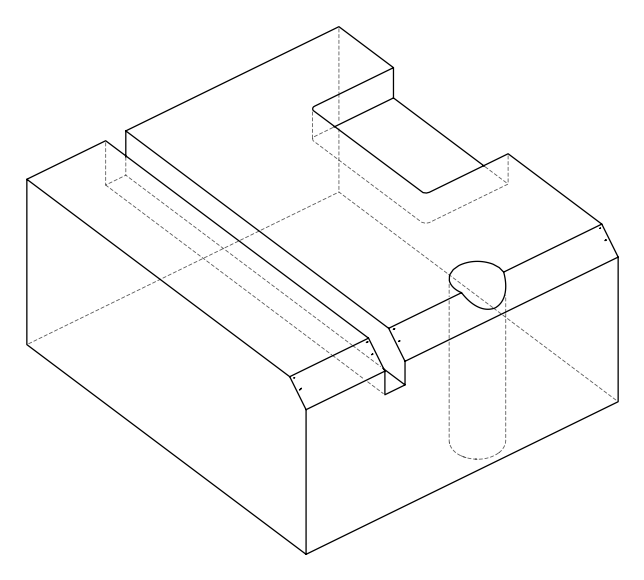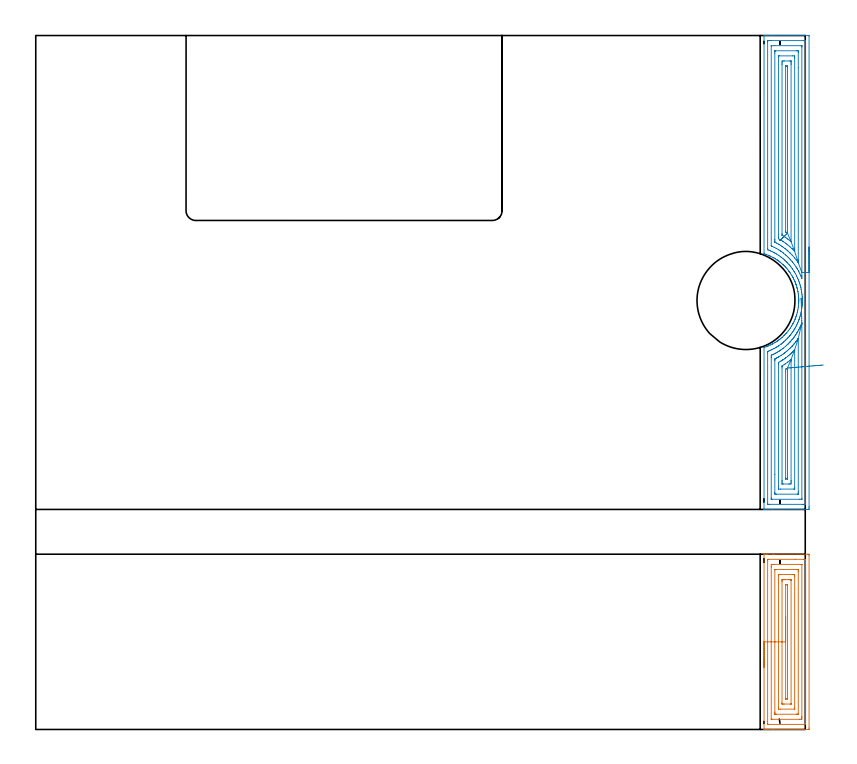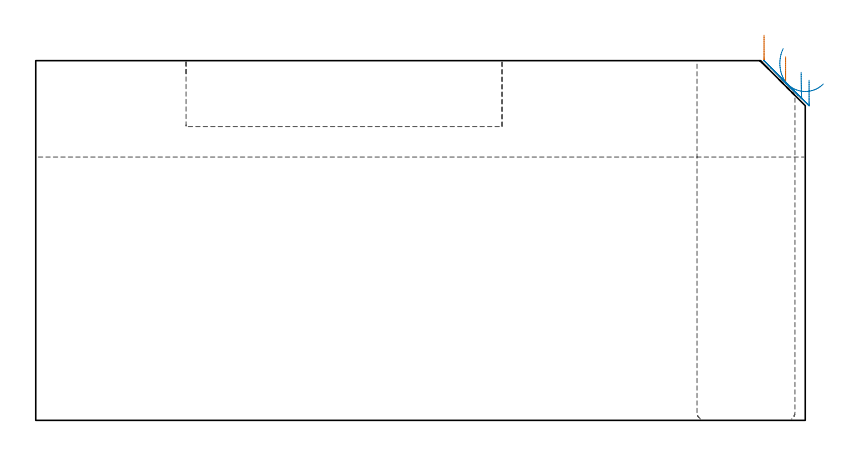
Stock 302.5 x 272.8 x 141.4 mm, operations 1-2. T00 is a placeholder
(PLAN: 5 operations, 3 tool changes, 177.2 min)
(1 AREA_MILL | FG_CHAMFER_SURFACE | UGT0205_001 | 4.09 min | 11988 mm3)
(2 AREA_MILL_1 | FG_CHAMFER_SURFACE_1 | UGT0205_001 | 9.79 min | 30099 mm3)
(3 MILL_SLOT | SLOT_PARTIAL_RECTANGULAR | NXT0201_008 | Follow Part, ap 1.5, ae 75% | 135.9 min | 233725 mm3)
(4 MILL_RECTANGULAR_SLOT | SLOT_RECTANGULAR | NXT0201_012 | Follow Part, ap 4, ae 75% | 13.55 min | 199533 mm3)
(5 MILL_THROUGH_HOLE_FROM_SOLID_MATERIAL | STEP1HOLE | NXT0201_007 | Circular | 13.9 min | 162156 mm3)
(TOOL UGT0205_001 | Chamfer Mill 20 x 3 x 45 deg. | D20 FL50 Z2)
(TOOL NXT0201_008 | ENDMILL 6mm [2P460-0600-NA 1630] | D6 FL26 Z6)
(TOOL NXT0201_012 | ENDMILL 16mm [2P460-1600-NA 1630] | D16 FL38 Z6)
(TOOL NXT0201_007 | ENDMILL 25mm [R216.25-25050GCK54P 1620] | D25 R3 FL54 Z5)
(OP 1 AREA_MILL)
G17 G21 G94 G90
T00 M6
G54
G17 G0 G90 X286.301 Y24.451 S1061 M3
G43 Z151.4 H0
Z151.399
G94 G1 Y24.489 Z150.527 F250.
Y24.603 Z149.662
Y24.791 Z148.811
Y25.054 Z147.979
Y25.387 Z147.173
Y25.79 Z146.399
Y26.259 Z145.663
Y26.79 Z144.971
Y27.379 Z144.328
Y28.022 Z143.738
Y28.715 Z143.207
Y29.45 Z142.738
X286.302 Y30.224 Z142.335
Y31.03 Z142.002
Y31.862 Z141.739
Y32.714 Z141.55
Y33.579 Z141.436
Y34.45 Z141.398
X286.303 Y68.814 Z141.396
X286.318 Y68.89 Z141.381
X286.54 Y68.9 Z141.159
X286.596 Z141.103
X287.089 Z140.61
X287.649 Z140.046
X289.694 Z138.004
X290.296 Z137.398
X303.534 Z124.163
X303.837 Y68.898 Z123.86
X303.992 Y68.89 Z123.705
X303.999 Y68.734 Z123.699
X304. Y68.313 Z123.7
Y0.587
X303.996 Y0.162 Z123.702
X303.991 Y0.01 Z123.706
X303.835 Y0. Z123.862
X290.296 Z137.398
X289.694 Z138.004
X289.414 Z138.283
X287.649 Z140.046
X287.089 Z140.61
X286.766 Z140.933
X286.595 Z141.104
X286.306 Y0.01 Z141.393
X286.3 Y0.141 Z141.4
X286.302 Y34.45 Z141.398
X287.716 Z139.984
X287.718 Y66.531 Z139.982
X287.719 Y66.736 Z139.981
X287.721 Y66.838 Z139.979
X287.724 Y66.881 Z139.976
X287.8 Y66.89 Z139.9
X288.167 Y66.899 Z139.533
X298.589 Y66.9 Z129.111
X301.769 Z125.931
X302.286 Y66.899 Z125.414
X302.484 Y66.895 Z125.216
X302.572 Y66.89 Z125.128
X302.584 Y66.599 Z125.116
X302.585 Y66.531 Z125.115
X302.586 Y65.706 Z125.114
Y2.369
X302.585 Y2.163 Z125.115
X302.582 Y2.06 Z125.118
X302.579 Y2.018 Z125.121
X302.5 Y2.01 Z125.2
X302.133 Y2.001 Z125.567
X288.014 Z139.686
X287.816 Y2.005 Z139.884
X287.728 Y2.01 Z139.972
X287.716 Y2.301 Z139.984
X287.715 Y2.369 Z139.985
X287.714 Y3.194 Z139.986
X287.716 Y34.45 Z139.984
X289.13 Z138.57
X289.132 Y63.857 Z138.568
X289.133 Y64.141 Z138.567
X289.137 Y64.748 Z138.563
X289.139 Y64.881 Z138.561
X289.27 Y64.894 Z138.43
X289.414 Y64.897 Z138.286
X290.146 Y64.9 Z137.554
X300.886 Y64.899 Z126.814
X301.036 Y64.897 Z126.664
X301.136 Y64.892 Z126.564
X301.166 Y64.889 Z126.534
X301.167 Y64.878 Z126.533
X301.169 Y64.844 Z126.531
X301.171 Y64.748 Z126.529
Y5.043
Y4.756
X301.166 Y4.151 Z126.534
X301.164 Y4.017 Z126.536
X301.031 Y4.005 Z126.669
X300.886 Y4.003 Z126.814
X300.154 Y4. Z127.546
X289.414 Y4.001 Z138.286
X289.264 Y4.003 Z138.436
X289.164 Y4.008 Z138.536
X289.135 Y4.011 Z138.565
X289.133 Y4.022 Z138.567
X289.131 Y4.056 Z138.569
X289.129 Y4.151 Z138.571
X289.13 Y34.45 Z138.57
X290.544 Z137.156
X290.546 Y62.714 Z137.154
X290.548 Y62.805 Z137.152
X290.55 Y62.861 Z137.15
X290.552 Y62.885 Z137.148
X290.567 Y62.89 Z137.133
X290.77 Y62.894 Z136.93
X291.179 Y62.899 Z136.521
X299.187 Y62.9 Z128.513
X299.546 Y62.894 Z128.154
X299.724 Y62.89 Z127.976
X299.751 Y62.88 Z127.949
X299.753 Y62.851 Z127.947
X299.755 Y62.802 Z127.945
X299.757 Y62.324 Z127.943
Y62.075
Y6.183
X299.755 Y6.091 Z127.945
X299.753 Y6.035 Z127.947
X299.751 Y6.012 Z127.949
X299.733 Y6.01 Z127.967
X299.53 Y6.005 Z128.17
X299.121 Y6. Z128.579
X299.056 Z128.644
X291.113 Z136.587
X290.754 Y6.006 Z136.946
X290.576 Y6.01 Z137.124
X290.549 Y6.02 Z137.151
X290.547 Y6.049 Z137.153
X290.545 Y6.098 Z137.155
X290.543 Y6.575 Z137.157
Y6.825
X290.544 Y34.45 Z137.156
X291.959 Z135.741
X291.961 Y60.498 Z135.739
X291.964 Y60.702 Z135.736
X291.967 Y60.837 Z135.733
X291.973 Y60.891 Z135.727
X291.987 Y60.893 Z135.713
X292.061 Y60.896 Z135.639
X292.343 Y60.899 Z135.357
X297.638 Y60.9 Z130.062
X298.239 Y60.896 Z129.461
X298.324 Y60.893 Z129.376
X298.331 Y60.892 Z129.369
X298.336 Y60.86 Z129.364
X298.34 Y60.749 Z129.36
X298.342 Y60.609 Z129.358
X298.343 Y60.398 Z129.357
Y60.293
Y8.396
X298.341 Y8.186 Z129.359
X298.338 Y8.046 Z129.362
X298.335 Y8.008 Z129.365
X298.331 Y8.006 Z129.369
X298.314 Y8.003 Z129.386
X298.239 Y8.001 Z129.461
X292.662 Y8. Z135.038
X292.061 Y8.004 Z135.639
X291.976 Y8.007 Z135.724
X291.969 Y8.008 Z135.731
X291.964 Y8.042 Z135.736
X291.961 Y8.152 Z135.739
X291.958 Y8.292 Z135.742
X291.957 Y8.712 Z135.743
X291.959 Y34.45 Z135.741
X293.373 Z134.327
X293.374 Y58.076 Z134.326
X293.376 Y58.511 Z134.324
X293.378 Y58.739 Z134.322
X293.381 Y58.851 Z134.319
X293.391 Y58.89 Z134.309
X293.445 Y58.895 Z134.255
X293.826 Y58.898 Z133.874
X294.323 Y58.9 Z133.377
X294.709 Z132.991
X296.088 Z131.612
X296.474 Y58.898 Z131.226
X296.859 Y58.893 Z130.841
X296.909 Y58.89 Z130.791
X296.923 Y58.884 Z130.777
X296.924 Y58.867 Z130.776
X296.927 Y58.786 Z130.773
X296.928 Y58.664 Z130.772
X296.929 Y58.511 Z130.771
X296.928 Y10.16 Z130.772
X296.927 Y10.045 Z130.773
X296.925 Y10.018 Z130.775
X296.923 Y10.011 Z130.777
X296.914 Y10.007 Z130.786
X296.858 Y10.002 Z130.842
X294.212 Y10. Z133.488
X293.826 Y10.002 Z133.874
X293.441 Y10.007 Z134.259
X293.391 Y10.01 Z134.309
X293.378 Y10.016 Z134.322
X293.376 Y10.033 Z134.324
X293.373 Y10.114 Z134.327
X293.372 Y10.236 Z134.328
Y10.389
X293.373 Y34.45 Z134.327
X294.787 Z132.913
X294.788 Y56.82 Z132.912
X294.789 Y56.865 Z132.911
X294.792 Y56.886 Z132.908
X294.793 Y56.89 Z132.907
X294.811 Y56.893 Z132.889
X294.981 Y56.899 Z132.719
X295.066 Z132.634
X295.422 Z132.278
X295.475 Y56.896 Z132.225
X295.485 Y56.894 Z132.215
X295.508 Y56.883 Z132.192
X295.512 Y56.809 Z132.188
X295.514 Y56.728 Z132.186
Y56.65
Y12.172
X295.513 Y12.08 Z132.187
X295.51 Y12.035 Z132.19
X295.509 Y12.018 Z132.191
X295.489 Y12.01 Z132.211
X295.32 Y12.003 Z132.38
X295.235 Y12.002 Z132.465
X294.878 Y12.001 Z132.822
X294.825 Y12.004 Z132.875
X294.815 Y12.006 Z132.885
X294.793 Y12.018 Z132.907
X294.789 Y12.091 Z132.911
X294.787 Y12.172 Z132.913
X294.786 Y12.25 Z132.914
X294.787 Y34.45 Z132.913
Y35.321 Z132.951
Y36.186 Z133.065
Y37.038 Z133.254
Y37.87 Z133.516
Y38.676 Z133.85
Y39.45 Z134.252
Y40.186 Z134.721
Y40.878 Z135.252
Y41.521 Z135.842
Y42.11 Z136.485
Y42.642 Z137.177
Y43.11 Z137.913
Y43.513 Z138.686
Y43.847 Z139.492
X294.788 Y44.109 Z140.324
Y44.298 Z141.176
Y44.412 Z142.041
Y44.45 Z142.912
G0 Z151.4
M5
M2
(OP 2 AREA_MILL_1)
G17 G21 G94 G90
T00 M6
G54
G17 G0 G90 X304. Y189.65 S1061 M3
G43 Z151.4 H0
Z133.7
G94 G1 Y189.612 Z132.828 F250.
Y189.498 Z131.964
Y189.309 Z131.112
Y189.047 Z130.28
Y188.713 Z129.474
Y188.31 Z128.7
Y187.842 Z127.964
Y187.31 Z127.272
Y186.721 Z126.629
Y186.078 Z126.04
Y185.386 Z125.509
Y184.65 Z125.04
Y183.876 Z124.637
Y183.07 Z124.303
Y182.238 Z124.041
Y181.386 Z123.852
Y180.522 Z123.738
Y179.65 Z123.7
Y87.548
X303.999 Y87.126 Z123.701
X303.995 Y86.659 Z123.703
X303.992 Y86.509 Z123.706
X303.534 Y86.505 Z124.164
X302.915 Y86.5 Z124.782
X289.414 Z138.281
X288.003 Z139.693
X287.649 Z140.046
X286.94 Z140.759
X286.674 Z141.025
X286.31 Z141.381
X286.303 Y86.507 Z141.388
X286.3 Y86.679 Z141.4
Y150.15
X286.306 Y150.174 Z141.393
X286.347 Y150.197 Z141.352
X287.063 Y150.439 Z140.637
X287.579 Y150.624 Z140.118
X287.941 Y150.77 Z139.758
X288.82 Y151.158 Z138.88
X289.572 Y151.517 Z138.127
X289.697 Y151.585 Z138.001
X290.576 Y152.086 Z137.123
X291.11 Y152.411 Z136.588
X291.179 Y152.457 Z136.517
X291.285 Y152.528 Z136.414
X291.454 Y152.642 Z136.245
X291.511 Y152.683 Z136.188
X291.62 Y152.761 Z136.076
X291.741 Y152.846 Z135.958
X291.931 Y152.981 Z135.768
X292.061 Y153.074 Z135.634
X292.206 Y153.176 Z135.494
X292.332 Y153.266 Z135.367
X292.349 Y153.279 Z135.35
X292.382 Y153.304 Z135.316
X292.502 Y153.402 Z135.193
X292.719 Y153.577 Z134.981
X293.211 Y153.976 Z134.489
X293.466 Y154.197 Z134.233
X294.088 Y154.775 Z133.609
X294.267 Y154.952 Z133.429
X294.406 Y155.09 Z133.29
X294.807 Y155.513 Z132.89
X294.966 Y155.682 Z132.731
X295.233 Y155.983 Z132.466
X295.845 Y156.724 Z131.854
X295.963 Y156.876 Z131.736
X296.269 Y157.301 Z131.427
X296.609 Y157.769 Z131.09
X296.723 Y157.938 Z130.975
X297.177 Y158.662 Z130.52
X297.424 Y159.089 Z130.272
X297.602 Y159.393 Z130.097
X297.638 Y159.461 Z130.061
X297.688 Y159.555 Z130.011
X297.764 Y159.708 Z129.936
X297.897 Y159.983 Z129.799
X298.127 Y160.448 Z129.571
X298.48 Y161.229 Z129.219
X298.533 Y161.358 Z129.166
X298.605 Y161.544 Z129.094
X298.699 Y161.787 Z129.001
X298.827 Y162.146 Z128.871
X298.859 Y162.235 Z128.839
X298.997 Y162.665 Z128.7
X299.054 Y162.84 Z128.645
X299.146 Y163.128 Z128.552
X299.357 Y163.874 Z128.339
X299.388 Y164.006 Z128.307
X299.391 Y164.021 Z128.304
X299.584 Y164.914 Z128.113
X299.735 Y165.807 Z127.963
X299.847 Y166.7 Z127.85
X299.913 Y167.593 Z127.776
X299.937 Y168.04 Z127.759
X299.938 Y168.062
X299.939 Y168.179 Z127.755
X299.947 Y168.545 Z127.752
Y168.71
X299.946 Y168.767
X299.943 Y168.933
X299.942 Y168.956
X299.938 Y169.037 Z127.754
X299.928 Y169.245 Z127.758
X299.924 Y169.38 Z127.765
X299.893 Y169.816 Z127.794
X299.864 Y170.273 Z127.827
X299.803 Y170.829 Z127.89
X299.767 Y171.166 Z127.929
X299.625 Y172.059 Z128.072
X299.611 Y172.127 Z128.086
X299.587 Y172.251 Z128.112
X299.444 Y172.952 Z128.252
X299.415 Y173.079 Z128.282
X299.358 Y173.327 Z128.341
X299.343 Y173.387 Z128.357
X299.29 Y173.586 Z128.409
X299.216 Y173.845 Z128.482
X298.933 Y174.738 Z128.763
X298.871 Y174.912 Z128.826
X298.827 Y175.035 Z128.871
X298.773 Y175.18 Z128.92
X298.71 Y175.358 Z128.985
X298.611 Y175.631 Z129.083
X298.479 Y175.971 Z129.218
X298.435 Y176.074 Z129.262
X298.361 Y176.249 Z129.337
X298.236 Y176.529 Z129.464
X298.021 Y176.968 Z129.674
X297.833 Y177.362 Z129.867
X297.807 Y177.415 Z129.893
X297.634 Y177.746 Z130.066
X297.602 Y177.807 Z130.098
X297.565 Y177.874 Z130.134
X297.462 Y178.06 Z130.237
X297.316 Y178.309 Z130.381
X296.759 Y179.21 Z130.94
X296.474 Y179.625 Z131.225
X296.434 Y179.682 Z131.265
X296.18 Y180.036 Z131.518
X296.136 Y180.097 Z131.562
X296.032 Y180.231 Z131.663
X295.845 Y180.477 Z131.854
X295.591 Y180.793 Z132.109
X295.427 Y180.99 Z132.269
X294.966 Y181.518 Z132.731
X294.803 Y181.694 Z132.895
X294.627 Y181.883 Z133.07
X294.181 Y182.332 Z133.516
X294.088 Y182.426 Z133.61
X293.826 Y182.674 Z133.872
X293.719 Y182.776 Z133.98
X293.211 Y183.223 Z134.489
X292.676 Y183.669 Z135.023
X292.502 Y183.801 Z135.194
X292.332 Y183.933 Z135.366
X292.077 Y184.12 Z135.623
X291.896 Y184.252 Z135.803
X291.806 Y184.315 Z135.894
X291.62 Y184.445 Z136.076
X291.455 Y184.562 Z136.244
X291.377 Y184.611 Z136.322
X291.179 Y184.735 Z136.515
X290.74 Y185.014 Z136.96
X290.576 Y185.117 Z137.123
X290.285 Y185.29 Z137.412
X289.994 Y185.455 Z137.705
X289.697 Y185.612 Z138.001
X288.819 Y186.048 Z138.88
X288.531 Y186.18 Z139.166
X288.484 Y186.202 Z139.214
X288.125 Y186.355 Z139.575
X287.941 Y186.432 Z139.759
X287.063 Y186.761 Z140.636
X286.624 Y186.912 Z141.074
X286.438 Y186.975 Z141.258
X286.303 Y187.026 Z141.389
X286.3 Y187.249 Z141.4
Y272.621
X286.303 Y272.793 Z141.388
X286.31 Y272.8 Z141.381
X286.674 Z141.025
X286.94 Z140.759
X287.649 Z140.046
X288.885 Z138.812
X289.414 Z138.281
X290.032 Z137.663
X303.534 Z124.164
X303.8 Y272.797 Z123.897
X303.992 Y272.79 Z123.706
X303.999 Y272.596 Z123.699
X304. Y179.65 Z123.7
X302.586 Z125.114
X302.585 Y88.981 Z125.115
Y88.914
X302.579 Y88.51 Z125.121
X302.175 Y88.503 Z125.525
X301.769 Y88.501 Z125.931
X301.295 Y88.5 Z126.405
X288.531 Y88.501 Z139.169
X288.054 Y88.503 Z139.646
X287.823 Y88.51 Z139.877
X287.721 Y88.533 Z139.979
X287.715 Y88.847 Z139.985
Y88.914
X287.714 Y147.915 Z139.986
X287.715 Y148.329 Z139.985
X287.718 Y148.535 Z139.982
X287.721 Y148.585 Z139.979
X287.724 Y148.602 Z139.976
X287.74 Y148.611 Z139.96
X287.812 Y148.643 Z139.888
X288.233 Y148.809 Z139.467
X288.443 Y148.898 Z139.257
X288.531 Y148.936 Z139.169
X289.056 Y149.171 Z138.644
X289.414 Y149.336 Z138.286
X289.661 Y149.453 Z138.039
X290.174 Y149.703 Z137.526
X290.253 Y149.746 Z137.447
X290.296 Y149.77 Z137.404
X290.817 Y150.07 Z136.883
X291.179 Y150.28 Z136.521
X291.375 Y150.397 Z136.325
X291.702 Y150.597 Z135.998
X291.918 Y150.741 Z135.782
X292.061 Y150.84 Z135.639
X292.96 Y151.474 Z134.74
X292.983 Y151.491 Z134.717
X293.453 Y151.869 Z134.247
X293.826 Y152.172 Z133.874
X293.942 Y152.268 Z133.758
X294.078 Y152.385 Z133.622
X294.411 Y152.686 Z133.289
X294.709 Y152.96 Z132.991
X294.871 Y153.114 Z132.829
X295.041 Y153.279 Z132.659
X295.314 Y153.559 Z132.386
X295.591 Y153.847 Z132.109
X295.748 Y154.014 Z131.952
X295.892 Y154.172 Z131.808
X296.163 Y154.487 Z131.537
X296.474 Y154.853 Z131.226
X296.57 Y154.969 Z131.13
X296.648 Y155.066 Z131.052
X296.959 Y155.469 Z130.741
X297.356 Y156.005 Z130.344
X297.702 Y156.504 Z129.998
X297.932 Y156.854 Z129.768
X298.008 Y156.971 Z129.692
X298.052 Y157.043 Z129.648
X298.239 Y157.348 Z129.461
X298.472 Y157.748 Z129.228
X298.709 Y158.165 Z128.991
X298.961 Y158.642 Z128.739
X298.994 Y158.707 Z128.706
X299.015 Y158.75 Z128.685
X299.121 Y158.967 Z128.579
X299.304 Y159.351 Z128.396
X299.39 Y159.536 Z128.31
X299.58 Y159.965 Z128.12
X299.783 Y160.43 Z127.917
X299.821 Y160.523 Z127.879
X299.847 Y160.589 Z127.853
X300.004 Y161.006 Z127.696
X300.087 Y161.24 Z127.613
X300.116 Y161.324 Z127.584
X300.306 Y161.912 Z127.394
X300.402 Y162.218 Z127.298
X300.514 Y162.595 Z127.186
X300.663 Y163.112 Z127.037
X300.69 Y163.211 Z127.01
X300.709 Y163.291 Z126.991
X300.868 Y164.006 Z126.832
X300.886 Y164.09 Z126.814
X301.012 Y164.773 Z126.688
X301.033 Y164.9 Z126.667
X301.132 Y165.545 Z126.568
X301.165 Y165.794 Z126.535
X301.232 Y166.338 Z126.468
X301.263 Y166.688 Z126.437
X301.301 Y167.162 Z126.399
X301.328 Y167.582 Z126.372
X301.346 Y168.01 Z126.354
X301.355 Y168.476 Z126.345
X301.353 Y168.897 Z126.347
X301.34 Y169.37 Z126.36
X301.314 Y169.831 Z126.386
X301.283 Y170.264 Z126.417
X301.234 Y170.805 Z126.466
X301.195 Y171.157 Z126.505
X301.108 Y171.827 Z126.592
X301.072 Y172.051 Z126.628
X300.925 Y172.906 Z126.775
X300.918 Y172.945 Z126.782
X300.886 Y173.101 Z126.814
X300.757 Y173.708 Z126.943
X300.744 Y173.767 Z126.956
X300.725 Y173.839 Z126.975
X300.571 Y174.414 Z127.129
X300.478 Y174.733 Z127.222
X300.293 Y175.334 Z127.407
X300.194 Y175.627 Z127.506
X300.004 Y176.175 Z127.696
X299.877 Y176.521 Z127.823
X299.797 Y176.73 Z127.903
X299.505 Y177.415 Z128.195
X299.121 Y178.239 Z128.579
X299.088 Y178.309 Z128.612
X299.055 Y178.376 Z128.645
X298.617 Y179.203 Z129.083
X298.239 Y179.849 Z129.461
X298.089 Y180.097 Z129.611
X297.836 Y180.505 Z129.864
X297.503 Y180.991 Z130.197
X297.356 Y181.196 Z130.344
X296.842 Y181.885 Z130.858
X296.474 Y182.345 Z131.226
X296.103 Y182.779 Z131.597
X295.591 Y183.352 Z132.109
X295.437 Y183.517 Z132.263
X295.287 Y183.673 Z132.413
X294.994 Y183.961 Z132.706
X294.709 Y184.235 Z132.991
X294.351 Y184.567 Z133.349
X293.826 Y185.021 Z133.874
X293.295 Y185.461 Z134.405
X292.944 Y185.726 Z134.756
X292.082 Y186.355 Z135.618
X292.061 Y186.369 Z135.639
X292.021 Y186.395 Z135.679
X291.179 Y186.916 Z136.521
X290.624 Y187.249 Z137.076
X290.296 Y187.423 Z137.404
X289.939 Y187.611 Z137.761
X289.414 Y187.864 Z138.286
X288.829 Y188.142 Z138.871
X288.531 Y188.269 Z139.169
X288.317 Y188.359 Z139.383
X287.91 Y188.523 Z139.79
X287.721 Y188.61 Z139.979
X287.715 Y188.969 Z139.985
Y189.036
Y270.319
Y270.386
X287.721 Y270.789 Z139.979
X288.125 Y270.797 Z139.575
X288.531 Y270.799 Z139.169
X289.005 Y270.8 Z138.695
X301.769 Y270.799 Z125.931
X302.246 Y270.797 Z125.454
X302.477 Y270.79 Z125.223
X302.579 Y270.767 Z125.121
X302.585 Y270.453 Z125.115
Y270.386
X302.586 Y179.65 Z125.114
X301.172 Z126.529
Y178.309
X301.171 Y178.02
X301.17 Y177.415 Z126.53
X301.169 Y177.398 Z126.531
X301.154 Y177.415 Z126.546
X300.886 Y178.06 Z126.814
X300.781 Y178.309 Z126.919
X300.7 Y178.497 Z127.
X300.359 Y179.203 Z127.341
X300.004 Y179.924 Z127.696
X299.915 Y180.097 Z127.785
X299.815 Y180.288 Z127.885
X299.408 Y180.991 Z128.292
X299.3 Y181.172 Z128.4
X299.121 Y181.462 Z128.579
X298.852 Y181.885 Z128.848
X298.24 Y182.777 Z129.46
X297.855 Y183.282 Z129.845
X297.551 Y183.673 Z130.149
X297.356 Y183.908 Z130.344
X296.785 Y184.567 Z130.915
X296.474 Y184.911 Z131.226
X295.941 Y185.461 Z131.759
X295.591 Y185.803 Z132.109
X294.996 Y186.355 Z132.704
X294.709 Y186.602 Z132.991
X293.937 Y187.249 Z133.763
X293.826 Y187.334 Z133.874
X293.494 Y187.585 Z134.206
X292.944 Y187.977 Z134.756
X292.708 Y188.142 Z134.992
X292.061 Y188.549 Z135.639
X291.273 Y189.036 Z136.427
X291.179 Y189.091 Z136.521
X291.058 Y189.158 Z136.642
X290.296 Y189.543 Z137.404
X289.515 Y189.93 Z138.185
X289.327 Y190.018 Z138.373
X289.15 Y190.106 Z138.55
X289.135 Y190.115 Z138.565
X289.132 Y190.125 Z138.568
X289.13 Y190.156 Z138.57
X289.129 Y190.219 Z138.571
Y268.598
X289.131 Y268.742 Z138.569
X289.133 Y268.777 Z138.567
X289.134 Y268.787 Z138.566
X289.149 Y268.791 Z138.551
X289.216 Y268.798 Z138.484
X290.296 Y268.8 Z137.404
X300.886 Y268.799 Z126.814
X301.086 Y268.795 Z126.614
X301.142 Y268.79 Z126.558
X301.165 Y268.786 Z126.535
X301.167 Y268.77 Z126.533
X301.17 Y268.694 Z126.53
X301.171 Y268.598 Z126.529
Y268.309
X301.172 Y179.65
X299.75 Y183.481 Z127.95
X299.608 Y183.673 Z128.092
X299.121 Y184.345 Z128.579
X298.956 Y184.567 Z128.744
X298.354 Y185.344 Z129.346
X298.258 Y185.461 Z129.442
X298.239 Y185.483 Z129.461
X297.47 Y186.355 Z130.23
X297.356 Y186.476 Z130.344
X296.606 Y187.249 Z131.094
X296.474 Y187.375 Z131.226
X295.647 Y188.142 Z132.053
X295.591 Y188.191 Z132.109
X295.283 Y188.455 Z132.417
X294.709 Y188.926 Z132.991
X294.571 Y189.036 Z133.129
X293.826 Y189.581 Z133.874
X293.339 Y189.93 Z134.361
X292.944 Y190.184 Z134.756
X292.279 Y190.603 Z135.421
X292.061 Y190.735 Z135.639
X291.911 Y190.824 Z135.789
X291.179 Y191.219 Z136.521
X290.857 Y191.39 Z136.843
X290.599 Y191.528 Z137.101
X290.561 Y191.55 Z137.139
X290.55 Y191.573 Z137.15
X290.547 Y191.627 Z137.153
X290.545 Y191.718 Z137.155
X290.543 Y192.362 Z137.157
Y192.612
Y265.916
X290.546 Y266.556 Z137.154
X290.55 Y266.772 Z137.15
X290.556 Y266.791 Z137.144
X290.579 Y266.794 Z137.121
X290.633 Y266.797 Z137.067
X290.742 Y266.799 Z136.958
X299.131 Y266.8 Z128.569
X299.559 Y266.79 Z128.141
X299.75 Y266.776 Z127.95
X299.752 Y266.666 Z127.948
X299.756 Y266.167 Z127.944
X299.757 Y260.243 Z127.943
Y184.567
X299.756 Y183.924 Z127.944
X299.75 Y183.481 Z127.95
X298.335 Y187.955 Z129.365
X298.239 Y188.051 Z129.461
X297.356 Y188.947 Z130.344
X297.266 Y189.036 Z130.434
X296.474 Y189.763 Z131.226
X296.286 Y189.93 Z131.414
X295.591 Y190.507 Z132.109
X295.2 Y190.824 Z132.5
X294.709 Y191.187 Z132.991
X293.978 Y191.718 Z133.722
X293.826 Y191.819 Z133.874
X293.55 Y191.998 Z134.15
X292.944 Y192.371 Z134.756
X292.549 Y192.612 Z135.151
X292.061 Y192.892 Z135.639
X291.983 Y192.939 Z135.717
X291.966 Y192.951 Z135.734
X291.962 Y193.049 Z135.738
X291.959 Y193.189 Z135.741
X291.957 Y193.4 Z135.743
Y193.506
Y264.34
X291.959 Y264.551 Z135.741
X291.961 Y264.692 Z135.739
X291.965 Y264.791 Z135.735
X291.979 Y264.793 Z135.721
X292.061 Y264.796 Z135.639
X292.281 Y264.799 Z135.419
X297.576 Z130.124
X298.239 Y264.792 Z129.461
X298.327 Y264.79 Z129.373
X298.337 Y264.445 Z129.363
X298.341 Y264.234 Z129.359
X298.343 Y264.128 Z129.357
Y264.022
Y188.931
X298.341 Y188.142 Z129.359
X298.339 Y188.041 Z129.361
X298.335 Y187.955 Z129.365
X296.922 Y191.739 Z130.778
X295.837 Y192.612 Z131.863
X295.591 Y192.795 Z132.109
X294.935 Y193.277 Z132.765
X294.709 Y193.439 Z132.991
X294.614 Y193.506 Z133.086
X293.826 Y194.009 Z133.874
X293.589 Y194.161 Z134.111
X293.423 Y194.27 Z134.277
X293.378 Y194.3 Z134.322
X293.376 Y194.335 Z134.324
X293.374 Y194.4 Z134.326
X293.372 Y194.861 Z134.329
X293.371 Y261.446
X293.372 Y261.906 Z134.328
X293.375 Y262.34 Z134.325
X293.379 Y262.793 Z134.321
X293.826 Y262.797 Z133.874
X294.255 Y262.799 Z133.445
X296.474 Z131.226
X296.906 Y262.796 Z130.794
X296.922 Y262.79 Z130.778
X296.924 Y262.778 Z130.776
X296.927 Y262.34 Z130.773
X296.929 Y261.879 Z130.771
Y261.446
X296.928 Y191.875 Z130.772
X296.926 Y191.793 Z130.774
X296.922 Y191.739 Z130.778
X295.507 Y195.121 Z132.193
X295.491 Y195.127 Z132.209
X295.45 Y195.152 Z132.25
X295.41 Y195.18 Z132.29
X295.247 Y195.294 Z132.453
X294.921 Y195.513 Z132.779
X294.821 Y195.581 Z132.879
X294.792 Y195.608 Z132.908
X294.79 Y195.649 Z132.91
X294.788 Y195.741 Z132.912
X294.785 Y196.11 Z132.915
Y196.188
X294.786 Y260.552 Z132.914
X294.79 Y260.737 Z132.91
X294.792 Y260.779 Z132.908
X294.798 Y260.79 Z132.902
X294.824 Y260.793 Z132.876
X294.905 Y260.797 Z132.795
X295.028 Y260.799 Z132.672
X295.347 Y260.8 Z132.353
X295.449 Y260.797 Z132.251
X295.478 Y260.795 Z132.222
X295.503 Y260.791 Z132.197
X295.508 Y260.745 Z132.192
X295.513 Y260.632 Z132.187
X295.514 Y260.552 Z132.186
X295.515 Y260.475 Z132.185
X295.514 Y195.294 Z132.186
X295.511 Y195.153 Z132.189
X295.509 Y195.122 Z132.191
X295.507 Y195.121 Z132.193
X295.018 Y194.637 Z132.729
X294.563 Y194.189 Z133.323
X294.147 Y193.778 Z133.971
X293.773 Y193.409 Z134.667
X293.444 Y193.083 Z135.406
X293.161 Y192.804 Z136.183
X292.928 Y192.574 Z136.992
X292.746 Y192.394 Z137.826
X292.616 Y192.266 Z138.679
X292.54 Y192.191 Z139.545
X292.517 Y192.169 Z140.417
X292.549 Y192.2 Z141.288
X292.635 Y192.285 Z142.152
X292.774 Y192.422 Z143.002
X292.965 Y192.611 Z143.832
X293.207 Y192.85 Z144.635
X293.498 Y193.137 Z145.406
X293.836 Y193.47 Z146.138
G0 X300.889 Y169.517 Z136.815
G1 Y169.504 Z135.943
X300.892 Y169.414 Z135.075
X300.896 Y169.25 Z134.218
X300.903 Y169.011 Z133.379
X300.912 Y168.7 Z132.564
X300.923 Y168.32 Z131.779
X300.935 Y167.872 Z131.031
X300.95 Y167.361 Z130.324
X300.966 Y166.79 Z129.664
X300.984 Y166.164 Z129.057
X301.003 Y165.488 Z128.506
X301.023 Y164.766 Z128.017
X301.045 Y164.004 Z127.592
X301.067 Y163.208 Z127.236
X301.091 Y162.384 Z126.95
X301.115 Y161.539 Z126.737
X301.139 Y160.678 Z126.599
X301.164 Y159.808 Z126.536
X301.168 Y159.659 Z126.532
X301.17 Y159.536 Z126.53
X301.171 Y159.356 Z126.529
Y159.247
Y90.702
X301.169 Y90.558 Z126.531
X301.167 Y90.523 Z126.533
X301.165 Y90.512 Z126.535
X301.151 Y90.509 Z126.549
X301.084 Y90.502 Z126.616
X300.886 Y90.501 Z126.814
X300.203 Y90.5 Z127.497
X289.414 Y90.501 Z138.286
X289.214 Y90.505 Z138.486
X289.158 Y90.51 Z138.542
X289.135 Y90.514 Z138.565
X289.133 Y90.53 Z138.567
X289.13 Y90.606 Z138.57
X289.129 Y90.702 Z138.571
Y90.991
Y146.127
X289.13 Y146.415 Z138.57
X289.134 Y147.021 Z138.566
X289.135 Y147.086 Z138.565
X289.196 Y147.123 Z138.504
X289.273 Y147.164 Z138.427
X289.414 Y147.231 Z138.286
X289.876 Y147.447 Z137.824
X290.296 Y147.648 Z137.404
X290.473 Y147.736 Z137.227
X290.821 Y147.915 Z136.879
X291.051 Y148.045 Z136.649
X291.179 Y148.118 Z136.521
X291.611 Y148.371 Z136.089
X292.061 Y148.637 Z135.639
X292.167 Y148.702 Z135.533
X292.337 Y148.809 Z135.363
X292.7 Y149.056 Z135.
X292.944 Y149.226 Z134.756
X293.221 Y149.422 Z134.479
X293.614 Y149.703 Z134.086
X293.735 Y149.795 Z133.965
X293.826 Y149.868 Z133.874
X294.725 Y150.597 Z132.975
X295.182 Y151.012 Z132.518
X295.591 Y151.385 Z132.109
X295.645 Y151.436 Z132.055
X295.702 Y151.491 Z131.998
X296.086 Y151.883 Z131.614
X296.474 Y152.281 Z131.226
X296.524 Y152.334 Z131.176
X296.571 Y152.385 Z131.129
X296.94 Y152.806 Z130.76
X297.349 Y153.279 Z130.351
X297.352 Y153.283 Z130.348
X297.744 Y153.779 Z129.956
X298.05 Y154.172 Z129.65
X298.131 Y154.281 Z129.569
X298.239 Y154.43 Z129.461
X298.502 Y154.8 Z129.198
X298.687 Y155.066 Z129.013
X298.861 Y155.33 Z128.839
X299.121 Y155.734 Z128.579
X299.208 Y155.872 Z128.492
X299.262 Y155.96 Z128.438
X299.538 Y156.432 Z128.162
X299.782 Y156.854 Z127.918
X299.861 Y156.999 Z127.839
X300.004 Y157.27 Z127.696
X300.163 Y157.587 Z127.537
X300.243 Y157.748 Z127.457
X300.452 Y158.188 Z127.248
X300.666 Y158.642 Z127.034
X300.735 Y158.796 Z126.965
X300.886 Y159.14 Z126.814
X301.003 Y159.418 Z126.697
X301.052 Y159.536 Z126.648
X301.164 Y159.808 Z126.536
X299.751 Y153.724 Z127.949
X299.753 Y153.717 Z127.947
X299.756 Y153.663 Z127.944
X299.757 Y153.528 Z127.943
Y153.279
Y93.384
X299.753 Y92.744 Z127.947
X299.75 Y92.527 Z127.95
X299.744 Y92.509 Z127.956
X299.721 Y92.506 Z127.979
X299.667 Y92.503 Z128.033
X299.558 Y92.501 Z128.142
X291.169 Y92.5 Z136.531
X290.741 Y92.51 Z136.959
X290.55 Y92.525 Z137.15
X290.548 Y92.634 Z137.152
X290.544 Y93.133 Z137.156
X290.543 Y100.317 Z137.157
Y144.983
X290.544 Y145.233 Z137.156
X290.548 Y145.555 Z137.152
X290.55 Y145.629 Z137.15
X290.599 Y145.666 Z137.101
X290.698 Y145.72 Z137.002
X291.179 Y145.97 Z136.521
X291.28 Y146.024 Z136.42
X291.469 Y146.127 Z136.231
X291.847 Y146.344 Z135.853
X292.061 Y146.469 Z135.639
X292.404 Y146.674 Z135.296
X292.975 Y147.021 Z134.725
X293.48 Y147.372 Z134.22
X293.826 Y147.614 Z133.874
X294.001 Y147.738 Z133.699
X294.246 Y147.915 Z133.454
X294.508 Y148.118 Z133.192
X294.709 Y148.278 Z132.991
X295. Y148.513 Z132.7
X295.363 Y148.809 Z132.337
X295.486 Y148.915 Z132.214
X295.591 Y149.007 Z132.109
X295.954 Y149.335 Z131.746
X296.356 Y149.703 Z131.344
X296.417 Y149.76 Z131.283
X296.474 Y149.816 Z131.226
X296.859 Y150.206 Z130.841
X297.242 Y150.597 Z130.458
X297.298 Y150.656 Z130.402
X297.356 Y150.719 Z130.344
X297.718 Y151.125 Z129.982
X298.041 Y151.491 Z129.659
X298.132 Y151.599 Z129.568
X298.239 Y151.727 Z129.461
X298.531 Y152.089 Z129.169
X298.766 Y152.385 Z128.934
X298.921 Y152.587 Z128.779
X299.121 Y152.856 Z128.579
X299.299 Y153.099 Z128.401
X299.428 Y153.279 Z128.272
X299.729 Y153.701 Z127.971
X299.748 Y153.723 Z127.952
X299.751 Y153.724 Z127.949
X298.336 Y149.248 Z129.364
X298.34 Y149.126 Z129.36
X298.343 Y148.915 Z129.357
Y148.809
Y94.96
X298.342 Y94.749 Z129.358
X298.339 Y94.608 Z129.361
X298.335 Y94.509 Z129.365
X298.321 Y94.506 Z129.379
X298.239 Y94.502 Z129.461
X298.019 Y94.5 Z129.681
X292.724 Z134.976
X292.061 Y94.507 Z135.639
X291.973 Y94.51 Z135.727
X291.962 Y94.855 Z135.738
X291.958 Y95.066 Z135.742
X291.957 Y95.172 Z135.743
Y95.278
Y143.656
X291.96 Y143.868 Z135.74
X291.969 Y144.244 Z135.731
X292.061 Y144.306 Z135.639
X292.081 Y144.319 Z135.619
X292.642 Y144.644 Z135.058
X292.944 Y144.823 Z134.756
X293.197 Y144.977 Z134.503
X293.607 Y145.233 Z134.093
X293.739 Y145.322 Z133.961
X293.826 Y145.382 Z133.874
X294.261 Y145.686 Z133.439
X294.709 Y146.001 Z132.991
X294.781 Y146.053 Z132.919
X294.883 Y146.127 Z132.817
X295.591 Y146.688 Z132.109
X295.775 Y146.835 Z131.925
X296.002 Y147.021 Z131.698
X296.258 Y147.24 Z131.442
X296.474 Y147.43 Z131.226
X296.727 Y147.658 Z130.973
X297.007 Y147.915 Z130.693
X297.188 Y148.085 Z130.512
X297.356 Y148.249 Z130.344
X297.634 Y148.527 Z130.066
X297.91 Y148.809 Z129.79
X298.072 Y148.978 Z129.628
X298.239 Y149.153 Z129.461
X298.298 Y149.212 Z129.402
X298.336 Y149.248 Z129.364
X296.918 Y145.452 Z130.782
X296.922 Y145.431 Z130.778
X296.926 Y145.324 Z130.774
X296.928 Y145.233 Z130.772
X296.929 Y145.009 Z130.771
Y144.772
Y97.854
X296.928 Y97.394 Z130.772
X296.925 Y96.96 Z130.775
X296.921 Y96.507 Z130.779
X296.474 Y96.503 Z131.226
X296.045 Y96.501 Z131.655
X293.826 Z133.874
X293.394 Y96.504 Z134.306
X293.378 Y96.51 Z134.322
X293.376 Y96.522 Z134.324
X293.373 Y96.96 Z134.327
X293.371 Y97.421 Z134.329
Y97.854
Y142.118
X293.373 Y142.551 Z134.327
X293.376 Y142.781 Z134.324
X293.378 Y142.891 Z134.322
X293.445 Y142.937 Z134.255
X294.24 Y143.445 Z133.461
X294.519 Y143.637 Z133.181
X294.709 Y143.769 Z132.991
X295.518 Y144.339 Z132.182
X295.56 Y144.37 Z132.14
X295.591 Y144.394 Z132.109
X296.549 Y145.157 Z131.151
X296.832 Y145.388 Z130.868
X296.918 Y145.452 Z130.782
X295.508 Y142.081 Z132.192
X295.51 Y142.059 Z132.19
X295.512 Y141.995 Z132.188
X295.515 Y141.735 Z132.185
Y141.657
X295.514 Y98.748 Z132.186
X295.51 Y98.563 Z132.19
X295.508 Y98.521 Z132.192
X295.502 Y98.51 Z132.198
X295.476 Y98.507 Z132.224
X295.394 Y98.503 Z132.306
X295.272 Y98.501 Z132.428
X294.953 Y98.5 Z132.747
X294.851 Y98.503 Z132.849
X294.822 Y98.505 Z132.878
X294.796 Y98.509 Z132.904
X294.792 Y98.554 Z132.908
X294.787 Y98.668 Z132.913
X294.786 Y98.748 Z132.914
X294.785 Y98.825 Z132.915
Y140.763
X294.789 Y141.502 Z132.911
X294.791 Y141.574 Z132.909
X294.794 Y141.591 Z132.906
X294.809 Y141.605 Z132.891
X294.878 Y141.657 Z132.822
X294.983 Y141.73 Z132.717
X295.302 Y141.95 Z132.398
X295.468 Y142.06 Z132.232
X295.503 Y142.081 Z132.197
X295.508 Z132.192
X296.15 Y142.136 Z131.604
X296.84 Y142.194 Z131.074
X297.574 Y142.256 Z130.607
X298.346 Y142.322 Z130.205
X299.15 Y142.39 Z129.873
X299.979 Y142.46 Z129.612
X300.828 Y142.532 Z129.425
X301.69 Y142.605 Z129.313
X302.559 Y142.678 Z129.276
X303.427 Y142.752 Z129.316
X304.289 Y142.825 Z129.431
X305.137 Y142.897 Z129.621
X305.966 Y142.967 Z129.885
X306.768 Y143.035 Z130.221
X307.538 Y143.1 Z130.625
X308.271 Y143.162 Z131.095
X308.959 Y143.22 Z131.627
X309.599 Y143.274 Z132.218
G0 Z151.4
M5
M2
